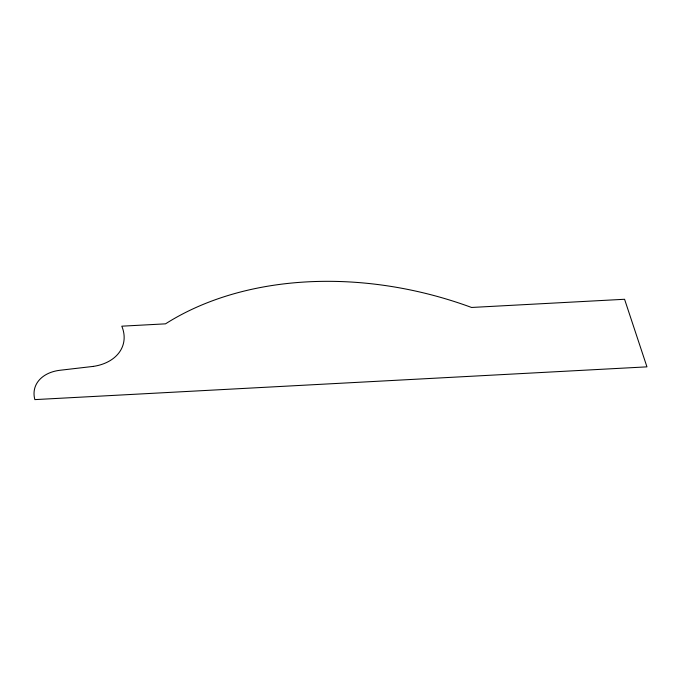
<?xml version="1.0" encoding="UTF-8"?>
<svg xmlns="http://www.w3.org/2000/svg" width="681" height="681" viewBox="0 0 681 681"><rect width="100%" height="100%" fill="white"/><g stroke="black" fill="none" stroke-linecap="round" stroke-linejoin="round"><path stroke-width="1.02" d="M93.391 366.387L60.073 370.26A39.175 27.844 15.9 0 0 34.867 399.611L646.95 366.855L624.571 299.274L471.558 307.463A304.688 216.575 15.9 0 0 165.517 323.841L121.797 326.182A48.947 34.791 15.9 0 1 93.391 366.387"/></g></svg>
